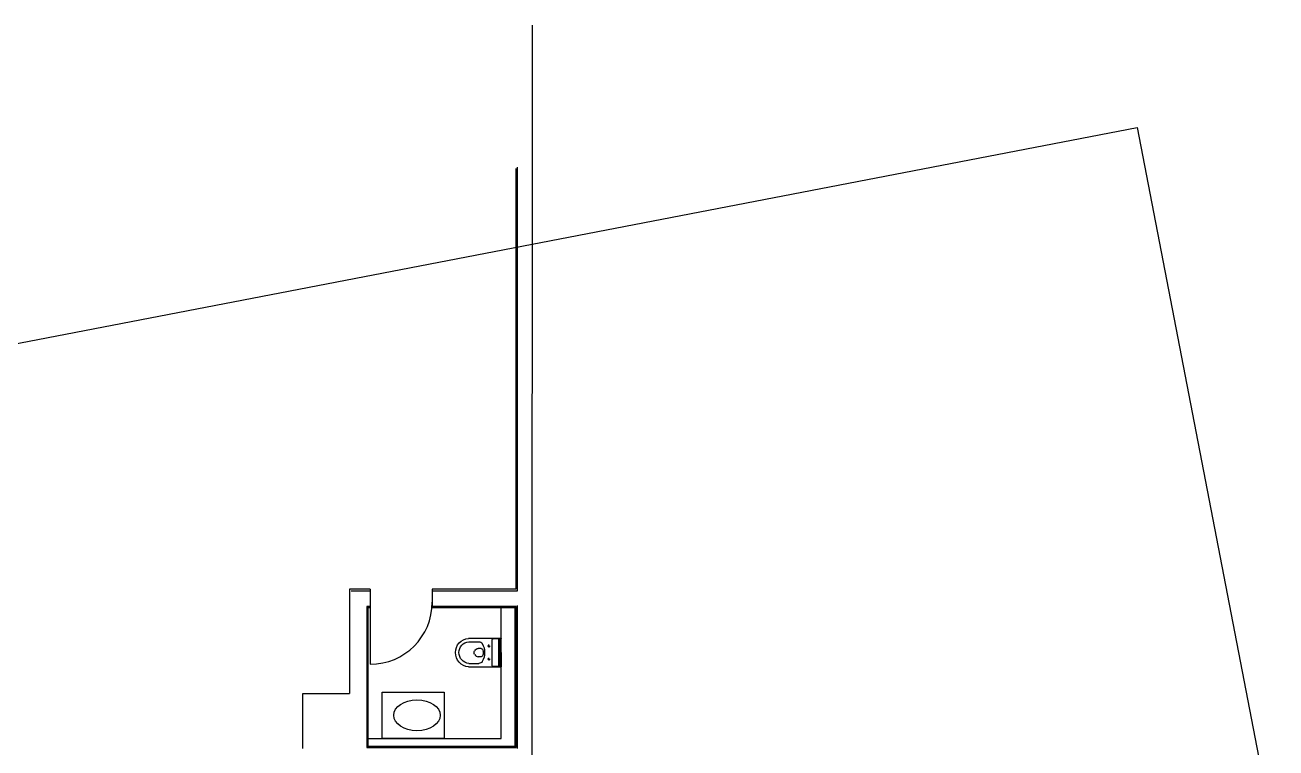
# Model space of a CAD drawing. Header units: centimetres. Extents: x 4942 to 11683, y -41622 to -36787.
# Drawn here: x 6538 to 8154, y -37721 to -36787 of the extents above; entities that cross this region are included whole.
import ezdxf

# ---------------------------------------------------------------- set-up
doc = ezdxf.new("R2010")
doc.units = ezdxf.units.CM
doc.header["$LTSCALE"] = 0.75
doc.header["$MEASUREMENT"] = 0
doc.linetypes.add('1.BLOK_ZK_TASIYICI$0$HIDDEN', pattern=[0.375, 0.25, -0.125])
for name, color, linetype in [('1.BLOK_ZK_TASIYICI$0$V-2_Beam_Above', 8, '1.BLOK_ZK_TASIYICI$0$HIDDEN'), ('V-2_Wall', 4, 'Continuous'), ('V-3_Door', 21, 'Continuous'), ('V-4_Plaster', 223, 'Continuous'), ('V-4_Wall_Ceramic', 171, 'Continuous'), ('V-6_Sanitary', 191, 'Continuous')]:
    doc.layers.add(name, color=color, linetype=linetype)

# ---------------------------------------------------------------- blocks, each defined once
blk = doc.blocks.new('1. BLOK TIP ZEMIN KAT PLANI_XREF$0$A$C17EE77D4')
at = {"linetype": 'Continuous'}
for p, q in [((0, 170), (0, 585)), ((185, 590), (5, 590)), ((5, 590), (5, 486)), ((15, 590), (15, 575)), ((15, 565), (15, 575)), ((350, 570), (20, 570)), ((20, 560), (350, 560)), ((185, 590), (365, 590)), ((355, 590), (355, 575)), ((355, 565), (355, 575)), ((365, 590), (365, 486)), ((370, 170), (370, 585)), ((15, 476), (355, 476)), ((89, 430), (82, 430)), ((100, 441), (100, 448)), ((100, 419), (100, 412)), ((111, 430), (118, 430)), ((132, 331), (132, 294)), ((238, 331), (238, 294)), ((259, 430), (252, 430)), ((270, 441), (270, 448)), ((270, 419), (270, 412)), ((281, 430), (288, 430)), ((45, 174), (45, 304)), ((325, 174), (325, 304))]:
    blk.add_line(p, q, dxfattribs=at)
for centre in [(100, 430), (270, 430)]:
    blk.add_circle(centre, 6.53, dxfattribs=at)
for centre, radius, start, end in [((5, 585), 5, 90, 180), ((5, 585), 5, 90, 180), ((15, 486), 10, 180, 270), ((20, 575), 5, 180, 270), ((20, 565), 5, 180, 270), ((350, 575), 5, 270, 0), ((350, 565), 5, 270, 0), ((355, 486), 10, 270, 0), ((365, 585), 5, 0, 90), ((365, 585), 5, 0, 90), ((95, 304), 50, 120.8262, 180), ((184, 145), 232, 89.7925, 119.6609), ((152, 331), 20, 119.9905, 180), ((192, 261), 101, 109.893, 119.9905), ((185, 280), 80, 70.107, 109.893), ((186, 145), 232, 60.3391, 90.2075), ((178, 261), 101, 60.0095, 70.107), ((218, 331), 20, 0, 60.0095), ((275, 304), 50, 0, 59.1738), ((185, 185), 185, 184.7389, 270.0989), ((185, 185), 140, 184.7389, 270.0989), ((185, 291), 50, 239.8464, 300.1536), ((185, 185), 140, 269.9011, 355.2611), ((185, 185), 185, 269.9011, 355.2611)]:
    blk.add_arc(centre, radius, start, end, dxfattribs=at)
at = {"linetype": 'Continuous', "extrusion": (0, 0, -1)}
blk.add_ellipse((197, 294), major_axis=(-65, 0), ratio=0.846154, start_param=-0.969153, end_param=0, dxfattribs=at)
at = {"linetype": 'Continuous'}
blk.add_ellipse((173, 294), major_axis=(-65, 0), ratio=0.846154, start_param=2.17244, end_param=3.141593, dxfattribs=at)

msp = doc.modelspace()

# ---------------------------------------------------------------- linework, layer by layer
at = {"layer": '1.BLOK_ZK_TASIYICI$0$V-2_Beam_Above', "color": 1, "linetype": 'ByBlock'}
msp.add_lwpolyline([(7974.83, -36919.02), (8498.22, -39630.67), (5465.89, -40215.96), (4942.5, -37504.31)], close=True, dxfattribs=at)
at = {"layer": 'V-2_Wall'}
for p, q in [((7193.66, -37739.29), (7193.72, -36786.79)), ((7174.67, -37517.78), (7174.71, -36970.29)), ((6959.67, -37517.77), (6984.67, -37517.77)), ((6984.67, -37539.77), (6984.67, -37515.77)), ((7064.67, -37539.78), (7064.67, -37515.78)), ((7064.67, -37517.78), (7174.67, -37517.78)), ((7174.67, -37721.79), (7174.67, -37536.78))]:
    msp.add_line(p, q, dxfattribs=at)
at = {"layer": 'V-3_Door'}
msp.add_lwpolyline([(6984.35, -37532.76), (6984.35, -37612.76, 0.4142132), (7064.35, -37532.76)], format="xyb", dxfattribs=at)
at = {"layer": 'V-4_Plaster'}
for points in [[(7172.35, -36972.26), (7172.35, -37515.76), (7064.35, -37515.76)], [(6984.35, -37515.76), (6957.35, -37515.76), (6957.35, -37650.76)], [(6984.35, -37538.26), (6979.85, -37538.26), (6979.85, -37720.26), (7172.85, -37720.26), (7172.85, -37538.26), (7064.35, -37538.26)], [(6897.34, -37721.76), (6897.34, -37650.76), (6957.35, -37650.76)]]:
    msp.add_lwpolyline(points, dxfattribs=at)
at = {"layer": 'V-4_Wall_Ceramic'}
msp.add_line((7153.35, -37708.76), (7153.35, -37539.76), dxfattribs=at)
for points in [[(6984.35, -37539.76), (6981.35, -37539.76), (6981.35, -37718.76), (7171.35, -37718.76), (7171.35, -37539.76), (7064.35, -37539.76)], [(6981.35, -37708.76), (7153.35, -37708.76)]]:
    msp.add_lwpolyline(points, dxfattribs=at)
at = {"layer": 'V-6_Sanitary'}
msp.add_lwpolyline([(6999.69, -37648.76), (7079.69, -37648.76), (7079.69, -37708.76), (6999.69, -37708.76)], close=True, dxfattribs=at)
msp.add_ellipse((7044.69, -37678.76), major_axis=(30, 0), ratio=0.6666667, dxfattribs=at)

# ---------------------------------------------------------------- block references
at = {"layer": 'V-6_Sanitary', "extrusion": (8.29652e-05, -2.24603e-05, -1), "xscale": 0.100000000000005, "yscale": 0.100000000000005, "zscale": -0.1000000000000048, "rotation": 90.00010032388266}
msp.add_blockref('1. BLOK TIP ZEMIN KAT PLANI_XREF$0$A$C17EE77D4', (-7094.35, -37616.26, 1.43), dxfattribs=at)

doc.saveas('drawing.dxf')
